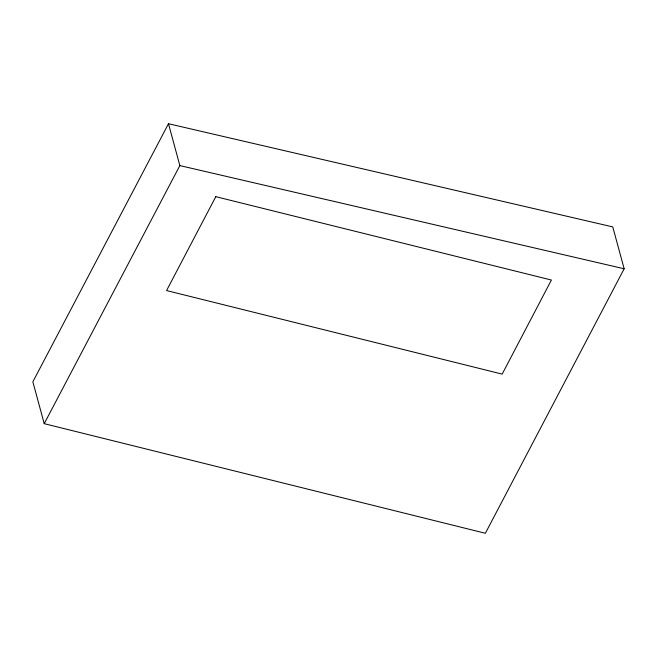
<?xml version="1.0" encoding="UTF-8"?>
<svg xmlns="http://www.w3.org/2000/svg" width="657" height="657" viewBox="0 0 657 657"><rect width="100%" height="100%" fill="white"/><g stroke="black" fill="none" stroke-linecap="round" stroke-linejoin="round"><path stroke-width="0.99" d="M168.479 123.73L32.85 381.799L44.224 423.666L485.367 533.27L624.15 268.779L612.776 226.911L168.479 123.73L179.854 165.597L44.224 423.666M179.854 165.597L624.15 268.779M215.8 196.665L166.566 290.558L502.17 374.112L551.412 280.038L215.8 196.665"/></g></svg>
